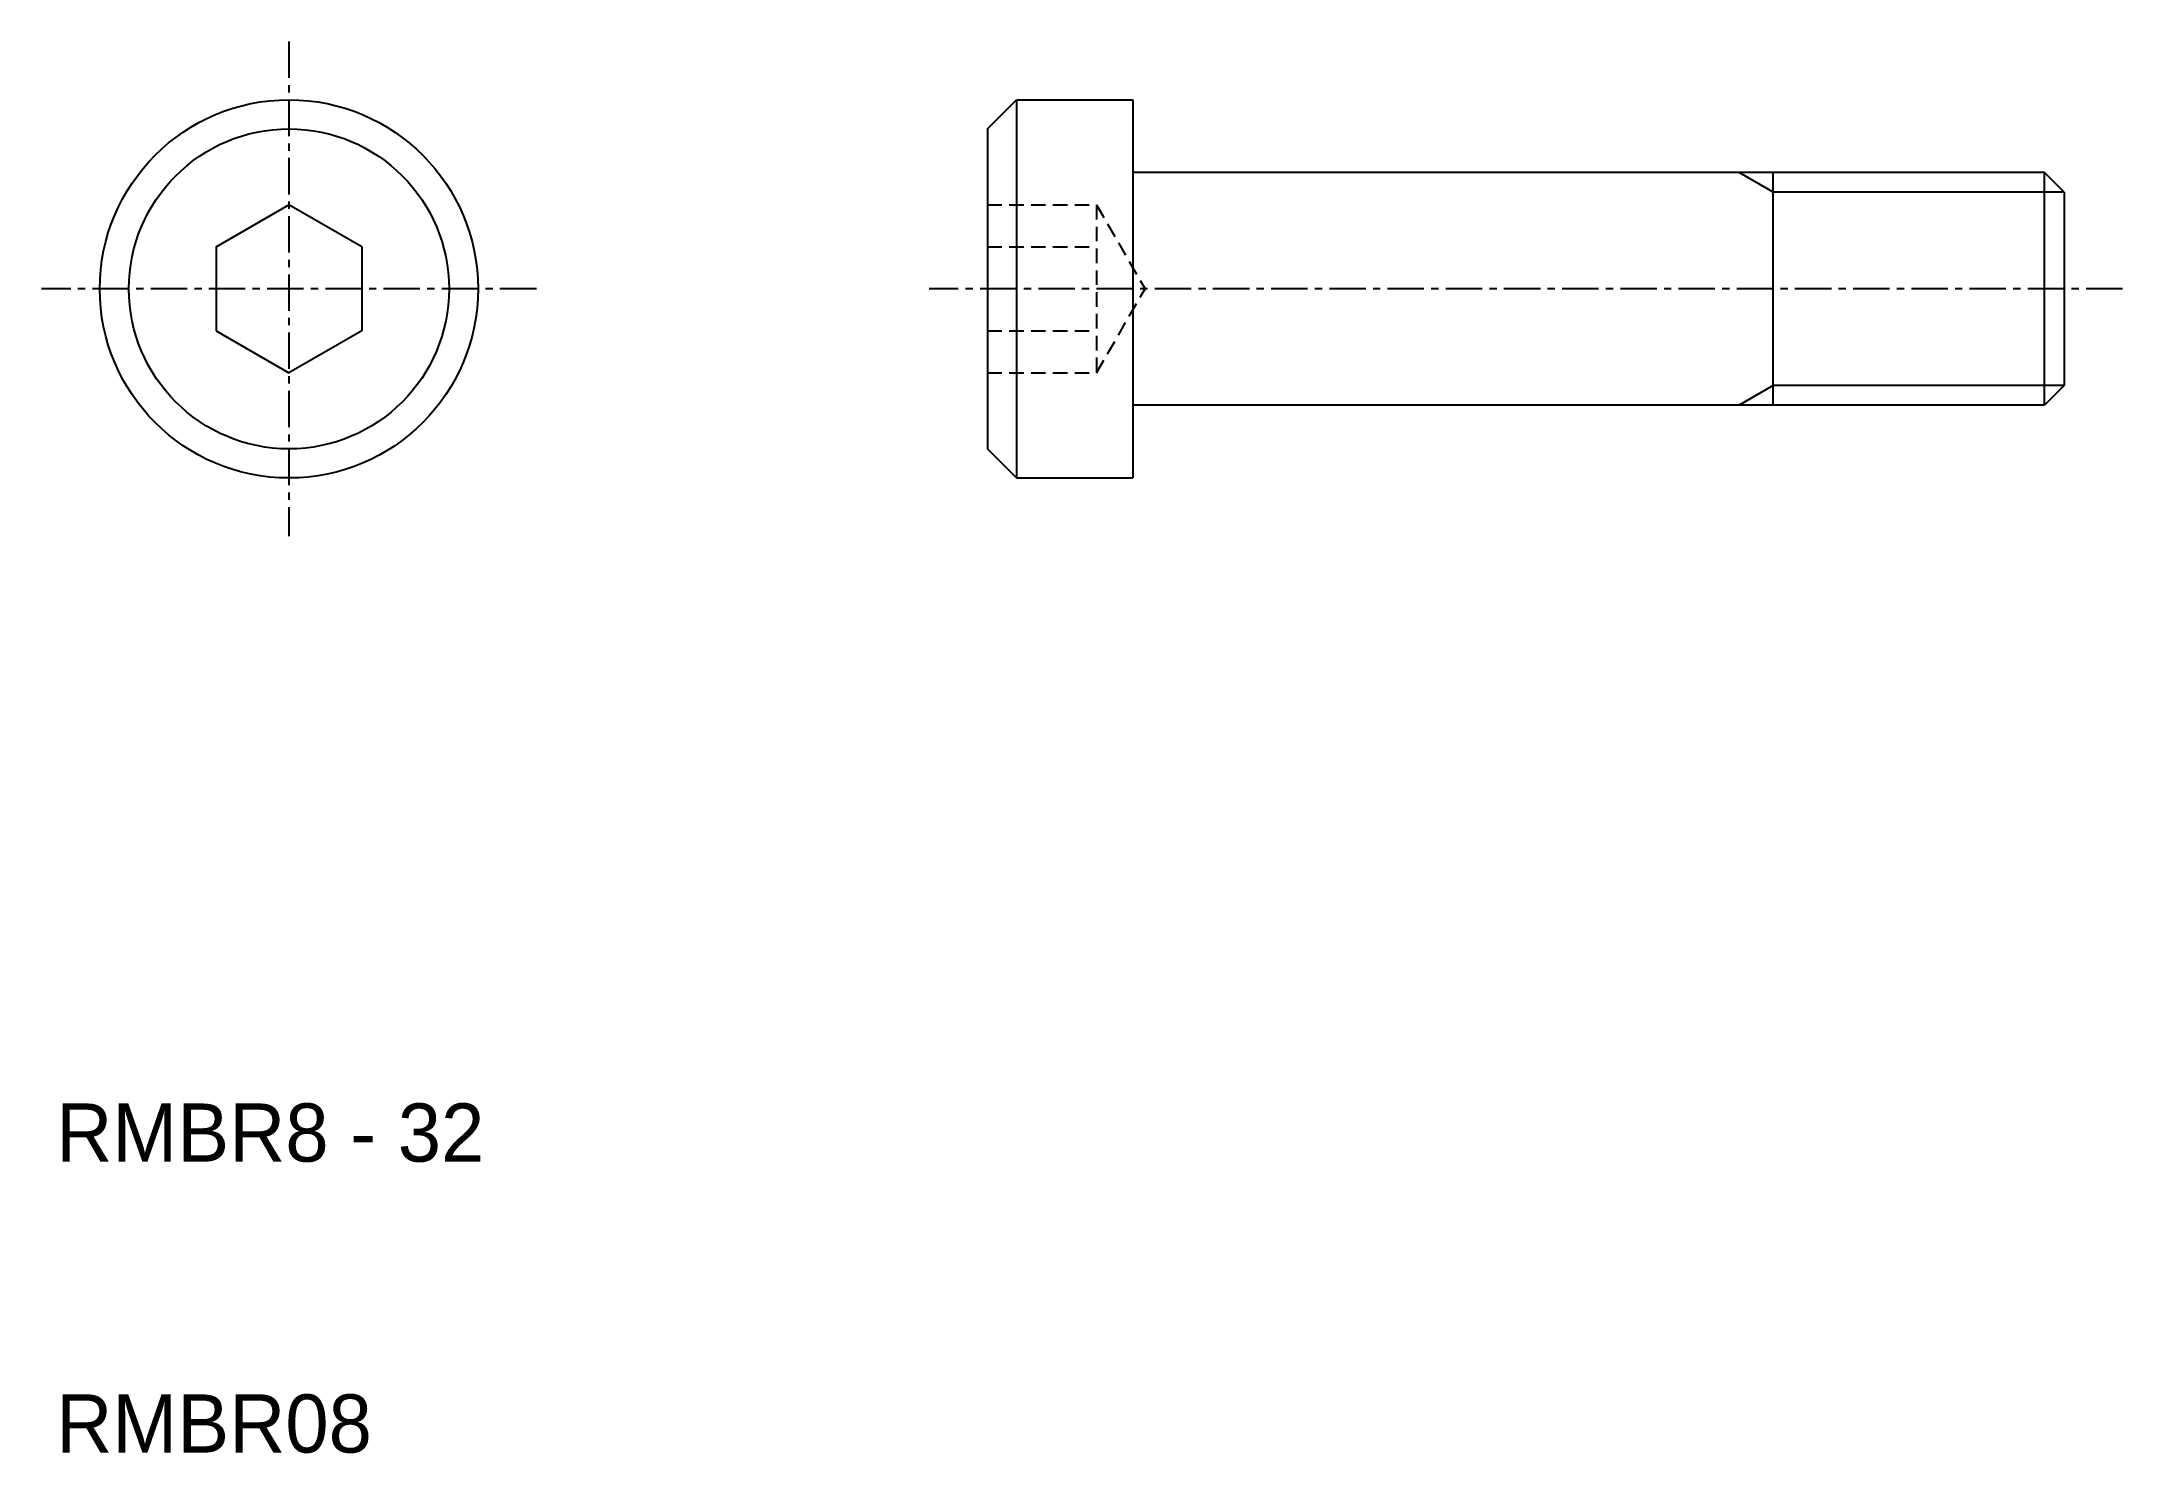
# Model space of a CAD drawing. Extents: x 9.5 to 81, y 10 to 58.5.
import ezdxf

# ---------------------------------------------------------------- set-up
doc = ezdxf.new("R2010")
doc.units = 0
doc.linetypes.add('CENTER', pattern=[2, 1.25, -0.25, 0.25, -0.25])
doc.linetypes.add('DASHED', pattern=[0.75, 0.5, -0.25])
doc.layers.get('0').update_dxf_attribs({"linetype": 'CONTINUOUS'})
doc.layers.add('CENTER', color=1, linetype='CENTER')

msp = doc.modelspace()

# ---------------------------------------------------------------- linework, layer by layer
at = {"color": 7, "linetype": 'CONTINUOUS'}
for p, q in [((42, 55.5), (43, 56.5)), ((43, 56.5), (43, 43.5)), ((43, 56.5), (47, 56.5)), ((47, 56.5), (47, 43.5)), ((42, 55.5), (42, 44.5)), ((78.324, 54), (47, 54)), ((69, 46), (69, 54)), ((78.324, 46), (78.324, 54)), ((79, 53.323), (78.324, 54)), ((79, 53.323), (79, 46.676)), ((15.5, 51.443), (18, 52.887)), ((20.5, 51.443), (18, 52.887)), ((15.5, 51.443), (15.5, 48.557)), ((20.5, 51.443), (20.5, 48.557)), ((15.5, 48.557), (18, 47.113)), ((20.5, 48.557), (18, 47.113)), ((79, 46.676), (78.324, 46)), ((78.324, 46), (47, 46)), ((42, 44.5), (43, 43.5)), ((43, 43.5), (47, 43.5))]:
    msp.add_line(p, q, dxfattribs=at)
at = {"color": 3, "linetype": 'CONTINUOUS'}
for p, q in [((69, 53.323), (67.828, 54)), ((79, 53.323), (69, 53.323)), ((69, 46.676), (67.828, 46)), ((79, 46.676), (69, 46.676))]:
    msp.add_line(p, q, dxfattribs=at)
at = {"color": 3, "linetype": 'DASHED'}
for p, q in [((42, 52.887), (45.75, 52.887)), ((45.75, 52.887), (47.417, 50)), ((45.75, 52.887), (45.75, 47.113)), ((42, 51.443), (45.75, 51.443)), ((45.75, 47.113), (47.417, 50)), ((42, 48.557), (45.75, 48.557)), ((42, 47.113), (45.75, 47.113))]:
    msp.add_line(p, q, dxfattribs=at)
at = {"color": 7, "linetype": 'CONTINUOUS'}
for radius in [6.5, 5.5]:
    msp.add_circle((18, 50), radius, dxfattribs=at)
at = {"layer": 'CENTER', "color": 1, "linetype": 'CENTER'}
for p, q in [((18, 58.5), (18, 41.5)), ((26.5, 50), (9.5, 50)), ((81, 50), (40, 50))]:
    msp.add_line(p, q, dxfattribs=at)

# ---------------------------------------------------------------- texts
at = {"color": 7, "linetype": 'CONTINUOUS'}
for s, p in [('RMBR8 - 32', (10, 20)), ('RMBR08', (10, 10))]:
    msp.add_text(s, height=2, dxfattribs=at).set_placement(p)

doc.saveas('drawing.dxf')
